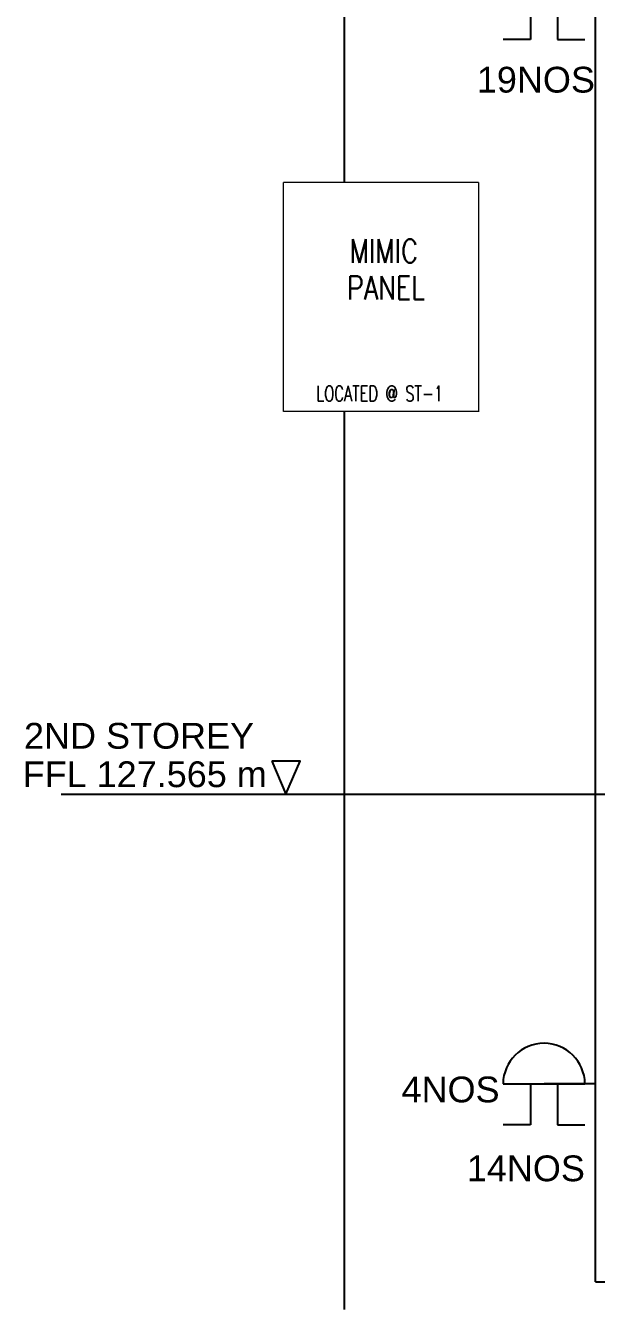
# Model space of a CAD drawing. Header units: millimetres. Extents: x 71430 to 138625, y 8510 to 33475.
# Drawn here: x 71502 to 74824, y 14359 to 21804 of the extents above; entities that cross this region are included whole.
import ezdxf
from ezdxf.enums import TextEntityAlignment as Align

# ---------------------------------------------------------------- set-up
doc = ezdxf.new("R2010")
doc.units = ezdxf.units.MM
for name, color, linetype in [('ARCHI', 135, 'Continuous'), ('LEVEL', 7, 'Continuous'), ('M-FIRE----_E-', 12, 'Continuous'), ('M-FIRE----_E- @ 1', 12, 'Continuous'), ('M-FIRECABLE_E-', 1, 'Continuous')]:
    doc.layers.add(name, color=color, linetype=linetype)
doc.layers.add('M-_FIREALAM_E-N', color=1, linetype='Continuous', lineweight=0)
doc.layers.add('NWFA-PANEL', color=1, linetype='Continuous', lineweight=0)
doc.styles.add('simplex', font='simplex_.ttf', dxfattribs={"height": 600})
doc.styles.add('SIMPLEX_PSE', font='simplex.shx', dxfattribs={"width": 0.8})
doc.styles.get("Standard").update_dxf_attribs({"font": 'arial.ttf'})

# ---------------------------------------------------------------- blocks, each defined once
blk = doc.blocks.new('Alarm Bell')
at = {"layer": 'M-FIRE----_E-'}
for p, q in [((-238.2, 0), (238.2, 0)), ((79.4, 0), (79.4, -238.2)), ((-79.4, 0), (-79.4, -238.2)), ((-79.4, -238.2), (-238.2, -238.2)), ((79.4, -238.2), (238.2, -238.2))]:
    blk.add_line(p, q, dxfattribs=at)
blk.add_arc((0, -2.9), 238.2, 0.69701, 179.30299, dxfattribs=at)

msp = doc.modelspace()

# ---------------------------------------------------------------- linework, layer by layer
at = {"layer": 'ARCHI'}
msp.add_line((71709.9, 17332.1), (104504.5, 17332.1), dxfattribs=at)
at = {"layer": 'LEVEL'}
msp.add_lwpolyline([(72935, 17524.7), (73017.6, 17332.1), (73100.3, 17524.7)], close=True, dxfattribs=at)
at = {"layer": 'M-_FIREALAM_E-N', "color": 1}
for p, q in [((73002.7, 19557.9), (73002.7, 20891.3)), ((74137.9, 20891.3), (73002.7, 20891.3)), ((74137.9, 20891.3), (74137.9, 19557.7)), ((74137.9, 19557.9), (73002.7, 19557.9))]:
    msp.add_line(p, q, dxfattribs=at)
at = {"layer": 'M-FIRECABLE_E-'}
for p, q in [((74819.1, 14495.9), (74819.1, 33111.4)), ((73358.7, 20891.3), (73358.7, 24664.9)), ((73358.7, 14334.4), (73358.7, 19557.9)), ((74819.1, 15648.2), (74519.1, 15648.2)), ((74819.1, 14495.9), (75009.5, 14495.9))]:
    msp.add_line(p, q, dxfattribs=at)

# ---------------------------------------------------------------- block references
at = {"layer": 'M-FIRE----_E- @ 1'}
for p in [(74519.1, 21960.4), (74519.1, 15648.2)]:
    msp.add_blockref('Alarm Bell', p, dxfattribs=at)

# ---------------------------------------------------------------- texts
at = {"layer": 'LEVEL'}
for s, p in [('19NOS', (74128.4, 21413.9)), ('2ND STOREY', (71493, 17597.4)), ('FFL 127.565 m', (71485, 17373.6)), ('4NOS', (73690, 15540.1)), ('14NOS', (74070, 15081.2))]:
    msp.add_text(s, height=150, dxfattribs=at).set_placement(p)
at = {"layer": 'M-_FIREALAM_E-N', "color": 7, "style": 'SIMPLEX_PSE', "width": 0.8}
for s, p in [('MIMIC', (73587.2, 20492.3)), ('PANEL', (73599.4, 20278.3))]:
    msp.add_text(s, height=136.32, dxfattribs=at).set_placement(p, align=Align.MIDDLE)
at = {"layer": 'NWFA-PANEL', "color": 0, "style": 'simplex', "width": 0.7}
msp.add_text('LOCATED @ ST-1', height=89.443, dxfattribs=at).set_placement((73563.1, 19663.2, -0.1), align=Align.MIDDLE)

doc.saveas('drawing.dxf')
